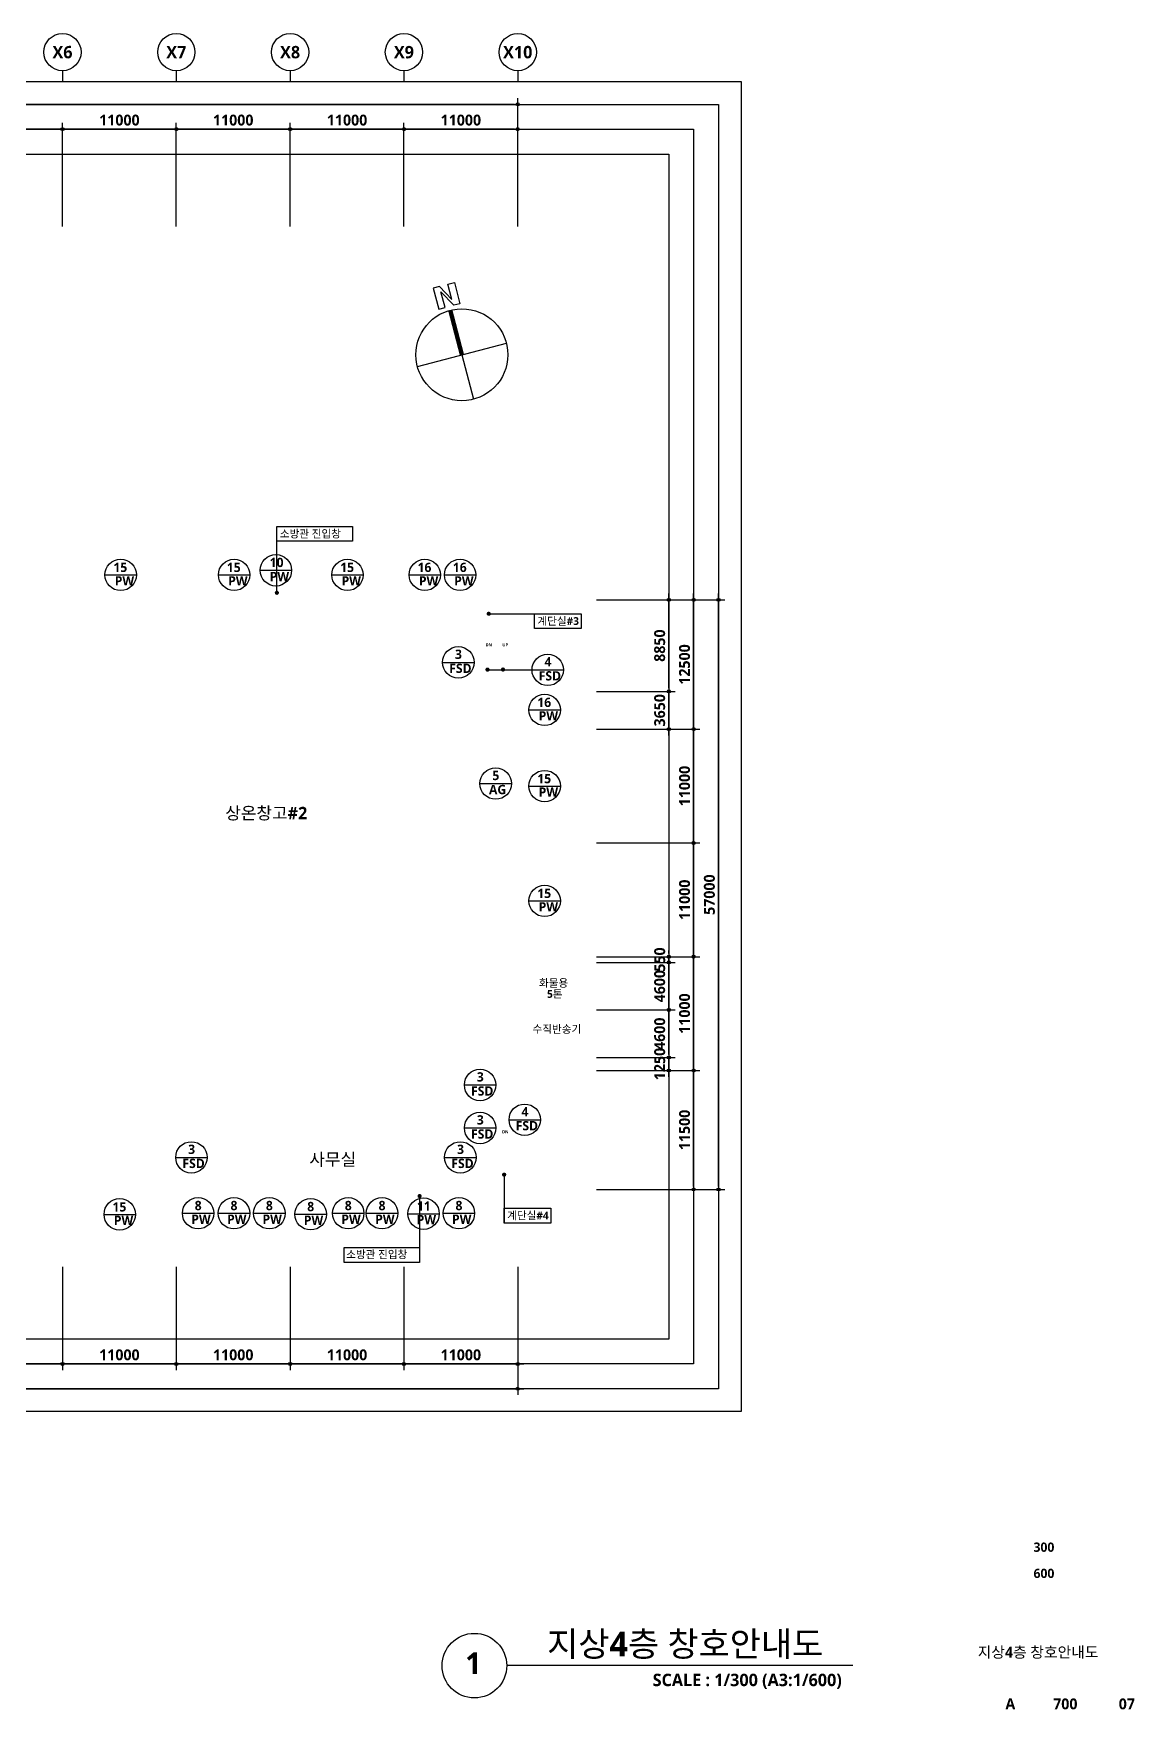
# Model space of a CAD drawing. Header units: millimetres. Extents: x 28132 to 190005487, y 7641 to 455456909.
# Drawn here: x 1395583 to 1501984, y 7641 to 169666 of the extents above; entities that cross this region are included whole.
import ezdxf
from ezdxf.enums import TextEntityAlignment as Align

# ---------------------------------------------------------------- set-up
doc = ezdxf.new("R2010")
doc.units = ezdxf.units.MM
doc.header["$LTSCALE"] = 400
doc.header["$MEASUREMENT"] = 0
doc.header["$PDSIZE"] = -10
doc.layers.get('0').update_dxf_attribs({"linetype": 'CONTINUOUS'})
doc.layers.get('Defpoints').update_dxf_attribs({"color": 153, "linetype": 'CONTINUOUS'})
for name, color, linetype in [('0_AW', 3, 'CONTINUOUS'), ('0_FSD', 1, 'CONTINUOUS'), ('0_SD', 4, 'CONTINUOUS'), ('0_SSD', 4, 'CONTINUOUS'), ('A-ANNO-TEXT2', 7, 'CONTINUOUS'), ('COL', 2, 'CONTINUOUS'), ('SYM', 8, 'CONTINUOUS'), ('X-SEC-종$0$A-ST-AXIS-BUB', 7, 'CONTINUOUS')]:
    doc.layers.add(name, color=color, linetype=linetype)
doc.layers.add('Defpoint', color=161, linetype='CONTINUOUS', plot=False)
doc.styles.add('송현플러스-돋움체', font='NanumGothicBold.ttf')
doc.dimstyles.new('SHP 600', dxfattribs={"dimscale": 300, "dimtxt": 3.5, "dimasz": 1, "dimexe": 2, "dimexo": 2, "dimgap": 1, "dimtad": 1, "dimdec": 0, "dimzin": 0, "dimdsep": 46, "dimtxsty": '송현플러스-돋움체', "dimblk": 'DIMDOT', "dimcen": 0.09, "dimclrt": 3, "dimadec": 0, "dimazin": 1, "dimtfac": 1, "dimtdec": 0, "dimtix": 1, "dimtmove": 2, "dimatfit": 0, "dimldrblk": 'DIMDOT', "dimfxl": 1, "dimtfillclr": 3, "dimtolj": 1, "dimtzin": 0, "dimarcsym": 0})

# ---------------------------------------------------------------- blocks, each defined once
blk = doc.blocks.new('DIMDOT')
at = {"color": 0}
blk.add_line((-2, 0), (2, 0), dxfattribs=at)
for radius in [0.5, 0.25]:
    blk.add_circle((0, 0), radius, dxfattribs=at)
blk = doc.blocks.new('*D61')
at = {"color": 0, "lineweight": -2}
for p, q in [((1343382, 151016), (1343382, 163416)), ((1442082, 162816), (1343682, 162816)), ((1442382, 151016), (1442382, 163416))]:
    blk.add_line(p, q, dxfattribs=at)
at = {"layer": 'Defpoints', "color": 0}
for p in [(1343382, 162816), (1343382, 150416), (1442382, 150416)]:
    blk.add_point(p, dxfattribs=at)
at = {"color": 0, "linetype": 'ByBlock', "lineweight": -2, "xscale": 300, "yscale": 300, "zscale": 300, "rotation": 180}
blk.add_blockref('DIMDOT', (1343382, 162816), dxfattribs=at)
at = {"color": 0, "linetype": 'ByBlock', "lineweight": -2, "xscale": 300, "yscale": 300, "zscale": 300}
blk.add_blockref('DIMDOT', (1442382, 162816), dxfattribs=at)
at = {"color": 3, "insert": (1392882, 163696), "char_height": 1050, "attachment_point": 5, "style": '송현플러스-돋움체'}
blk.add_mtext('\\A1;99000', dxfattribs=at)
blk = doc.blocks.new('*D66')
at = {"color": 0, "lineweight": -2}
for p, q in [((1387382, 151016), (1387382, 161016)), ((1398082, 160416), (1387682, 160416)), ((1398382, 151016), (1398382, 161016))]:
    blk.add_line(p, q, dxfattribs=at)
at = {"layer": 'Defpoints', "color": 0}
for p in [(1387382, 160416), (1387382, 150416), (1398382, 150416)]:
    blk.add_point(p, dxfattribs=at)
at = {"color": 0, "linetype": 'ByBlock', "lineweight": -2, "xscale": 300, "yscale": 300, "zscale": 300, "rotation": 180}
blk.add_blockref('DIMDOT', (1387382, 160416), dxfattribs=at)
at = {"color": 0, "linetype": 'ByBlock', "lineweight": -2, "xscale": 300, "yscale": 300, "zscale": 300}
blk.add_blockref('DIMDOT', (1398382, 160416), dxfattribs=at)
at = {"color": 3, "insert": (1392882, 161292), "char_height": 1050, "attachment_point": 5, "style": '송현플러스-돋움체'}
blk.add_mtext('\\A1;11000', dxfattribs=at)
blk = doc.blocks.new('*D67')
at = {"color": 0, "lineweight": -2}
for p, q in [((1398382, 151016), (1398382, 161016)), ((1409082, 160416), (1398682, 160416)), ((1409382, 151016), (1409382, 161016))]:
    blk.add_line(p, q, dxfattribs=at)
at = {"layer": 'Defpoints', "color": 0}
for p in [(1398382, 160416), (1398382, 150416), (1409382, 150416)]:
    blk.add_point(p, dxfattribs=at)
at = {"color": 0, "linetype": 'ByBlock', "lineweight": -2, "xscale": 300, "yscale": 300, "zscale": 300, "rotation": 180}
blk.add_blockref('DIMDOT', (1398382, 160416), dxfattribs=at)
at = {"color": 0, "linetype": 'ByBlock', "lineweight": -2, "xscale": 300, "yscale": 300, "zscale": 300}
blk.add_blockref('DIMDOT', (1409382, 160416), dxfattribs=at)
at = {"color": 3, "insert": (1403882, 161292), "char_height": 1050, "attachment_point": 5, "style": '송현플러스-돋움체'}
blk.add_mtext('\\A1;11000', dxfattribs=at)
blk = doc.blocks.new('*D68')
at = {"color": 0, "lineweight": -2}
for p, q in [((1409382, 151016), (1409382, 161016)), ((1420082, 160416), (1409682, 160416)), ((1420382, 151016), (1420382, 161016))]:
    blk.add_line(p, q, dxfattribs=at)
at = {"layer": 'Defpoints', "color": 0}
for p in [(1409382, 160416), (1409382, 150416), (1420382, 150416)]:
    blk.add_point(p, dxfattribs=at)
at = {"color": 0, "linetype": 'ByBlock', "lineweight": -2, "xscale": 300, "yscale": 300, "zscale": 300, "rotation": 180}
blk.add_blockref('DIMDOT', (1409382, 160416), dxfattribs=at)
at = {"color": 0, "linetype": 'ByBlock', "lineweight": -2, "xscale": 300, "yscale": 300, "zscale": 300}
blk.add_blockref('DIMDOT', (1420382, 160416), dxfattribs=at)
at = {"color": 3, "insert": (1414882, 161292), "char_height": 1050, "attachment_point": 5, "style": '송현플러스-돋움체'}
blk.add_mtext('\\A1;11000', dxfattribs=at)
blk = doc.blocks.new('*D69')
at = {"color": 0, "lineweight": -2}
for p, q in [((1420382, 151016), (1420382, 161016)), ((1431082, 160416), (1420682, 160416)), ((1431382, 151016), (1431382, 161016))]:
    blk.add_line(p, q, dxfattribs=at)
at = {"layer": 'Defpoints', "color": 0}
for p in [(1420382, 160416), (1420382, 150416), (1431382, 150416)]:
    blk.add_point(p, dxfattribs=at)
at = {"color": 0, "linetype": 'ByBlock', "lineweight": -2, "xscale": 300, "yscale": 300, "zscale": 300, "rotation": 180}
blk.add_blockref('DIMDOT', (1420382, 160416), dxfattribs=at)
at = {"color": 0, "linetype": 'ByBlock', "lineweight": -2, "xscale": 300, "yscale": 300, "zscale": 300}
blk.add_blockref('DIMDOT', (1431382, 160416), dxfattribs=at)
at = {"color": 3, "insert": (1425882, 161292), "char_height": 1050, "attachment_point": 5, "style": '송현플러스-돋움체'}
blk.add_mtext('\\A1;11000', dxfattribs=at)
blk = doc.blocks.new('*D70')
at = {"color": 0, "lineweight": -2}
for p, q in [((1431382, 151016), (1431382, 161016)), ((1442082, 160416), (1431682, 160416)), ((1442382, 151016), (1442382, 161016))]:
    blk.add_line(p, q, dxfattribs=at)
at = {"layer": 'Defpoints', "color": 0}
for p in [(1431382, 160416), (1431382, 150416), (1442382, 150416)]:
    blk.add_point(p, dxfattribs=at)
at = {"color": 0, "linetype": 'ByBlock', "lineweight": -2, "xscale": 300, "yscale": 300, "zscale": 300, "rotation": 180}
blk.add_blockref('DIMDOT', (1431382, 160416), dxfattribs=at)
at = {"color": 0, "linetype": 'ByBlock', "lineweight": -2, "xscale": 300, "yscale": 300, "zscale": 300}
blk.add_blockref('DIMDOT', (1442382, 160416), dxfattribs=at)
at = {"color": 3, "insert": (1436882, 161292), "char_height": 1050, "attachment_point": 5, "style": '송현플러스-돋움체'}
blk.add_mtext('\\A1;11000', dxfattribs=at)
blk = doc.blocks.new('X-SEC-종$0$A-ST-AXIS-BUB-1')
at = {"layer": 'X-SEC-종$0$A-ST-AXIS-BUB'}
blk.add_line((0, 350), (0, 0), dxfattribs=at)
blk.add_circle((0, 950), 600, dxfattribs=at)
blk = doc.blocks.new('dr-sy-018-D-M')
for p, q in [((-1, 16.4), (-2.5, 16.4)), ((-2.5, 16.4), (-2.5, 11.4)), ((-1, 16.4), (1, 12.8)), ((1, 12.8), (1, 16.4)), ((1, 16.4), (2.5, 16.4)), ((2.5, 16.4), (2.5, 11.4)), ((-1, 15.09), (1.05, 11.4)), ((-1, 11.4), (-1, 15.09)), ((-2.5, 11.4), (-1, 11.4)), ((2.5, 11.4), (1.05, 11.4)), ((-10.5, 0), (10.5, 0)), ((0, 0), (0, -10.5))]:
    blk.add_line(p, q)
at = {"const_width": 1}
blk.add_lwpolyline([(0, 10.5), (0, 0)], dxfattribs=at)
blk.add_circle((0, 0), 10.5)
blk = doc.blocks.new('*D336')
at = {"color": 0, "lineweight": -2}
for p, q in [((1449982, 114916), (1459982, 114916)), ((1459382, 102716), (1459382, 114616)), ((1449982, 102416), (1459982, 102416))]:
    blk.add_line(p, q, dxfattribs=at)
at = {"layer": 'Defpoints', "color": 0}
for p in [(1449382, 114916), (1459382, 114916), (1449382, 102416)]:
    blk.add_point(p, dxfattribs=at)
at = {"color": 0, "linetype": 'ByBlock', "lineweight": -2, "xscale": 300, "yscale": 300, "zscale": 300}
for p, rotation in [((1459382, 114916), 90), ((1459382, 102416), 270)]:
    blk.add_blockref('DIMDOT', p, dxfattribs=dict(at, rotation=rotation))
at = {"color": 3, "insert": (1458503, 108666), "char_height": 1050, "attachment_point": 5, "rotation": 90, "style": '송현플러스-돋움체'}
blk.add_mtext('\\A1;12500', dxfattribs=at)
blk = doc.blocks.new('*D337')
at = {"color": 0, "lineweight": -2}
for p, q in [((1449982, 114916), (1457582, 114916)), ((1456982, 106366), (1456982, 114616)), ((1449982, 106066), (1457582, 106066))]:
    blk.add_line(p, q, dxfattribs=at)
at = {"layer": 'Defpoints', "color": 0}
for p in [(1449382, 114916), (1456982, 114916), (1449382, 106066)]:
    blk.add_point(p, dxfattribs=at)
at = {"color": 0, "linetype": 'ByBlock', "lineweight": -2, "xscale": 300, "yscale": 300, "zscale": 300}
for p, rotation in [((1456982, 114916), 90), ((1456982, 106066), 270)]:
    blk.add_blockref('DIMDOT', p, dxfattribs=dict(at, rotation=rotation))
at = {"color": 3, "insert": (1456102, 110491), "char_height": 1050, "attachment_point": 5, "rotation": 90, "style": '송현플러스-돋움체'}
blk.add_mtext('\\A1;8850', dxfattribs=at)
blk = doc.blocks.new('*D338')
at = {"color": 0, "lineweight": -2}
for p, q in [((1449982, 106066), (1457582, 106066)), ((1456982, 106366), (1456982, 106666)), ((1456982, 102416), (1456982, 106066)), ((1449982, 102416), (1457582, 102416)), ((1456982, 102116), (1456982, 101816))]:
    blk.add_line(p, q, dxfattribs=at)
at = {"layer": 'Defpoints', "color": 0}
for p in [(1449382, 106066), (1456982, 106066), (1449382, 102416)]:
    blk.add_point(p, dxfattribs=at)
at = {"color": 0, "linetype": 'ByBlock', "lineweight": -2, "xscale": 300, "yscale": 300, "zscale": 300}
for p, rotation in [((1456982, 106066), 270), ((1456982, 102416), 90)]:
    blk.add_blockref('DIMDOT', p, dxfattribs=dict(at, rotation=rotation))
at = {"color": 3, "insert": (1456102, 104241), "char_height": 1050, "attachment_point": 5, "rotation": 90, "style": '송현플러스-돋움체'}
blk.add_mtext('\\A1;3650', dxfattribs=at)
blk = doc.blocks.new('*D339')
at = {"color": 0, "lineweight": -2}
for p, q in [((1449982, 102416), (1459982, 102416)), ((1459382, 91716), (1459382, 102116)), ((1449982, 91416), (1459982, 91416))]:
    blk.add_line(p, q, dxfattribs=at)
at = {"layer": 'Defpoints', "color": 0}
for p in [(1449382, 102416), (1459382, 102416), (1449382, 91416)]:
    blk.add_point(p, dxfattribs=at)
at = {"color": 0, "linetype": 'ByBlock', "lineweight": -2, "xscale": 300, "yscale": 300, "zscale": 300}
for p, rotation in [((1459382, 102416), 90), ((1459382, 91416), 270)]:
    blk.add_blockref('DIMDOT', p, dxfattribs=dict(at, rotation=rotation))
at = {"color": 3, "insert": (1458506, 96916), "char_height": 1050, "attachment_point": 5, "rotation": 90, "style": '송현플러스-돋움체'}
blk.add_mtext('\\A1;11000', dxfattribs=at)
blk = doc.blocks.new('*D340')
at = {"color": 0, "lineweight": -2}
for p, q in [((1449982, 91416), (1459982, 91416)), ((1459382, 80716), (1459382, 91116)), ((1449982, 80416), (1459982, 80416))]:
    blk.add_line(p, q, dxfattribs=at)
at = {"layer": 'Defpoints', "color": 0}
for p in [(1449382, 91416), (1459382, 91416), (1449382, 80416)]:
    blk.add_point(p, dxfattribs=at)
at = {"color": 0, "linetype": 'ByBlock', "lineweight": -2, "xscale": 300, "yscale": 300, "zscale": 300}
for p, rotation in [((1459382, 91416), 90), ((1459382, 80416), 270)]:
    blk.add_blockref('DIMDOT', p, dxfattribs=dict(at, rotation=rotation))
at = {"color": 3, "insert": (1458506, 85916), "char_height": 1050, "attachment_point": 5, "rotation": 90, "style": '송현플러스-돋움체'}
blk.add_mtext('\\A1;11000', dxfattribs=at)
blk = doc.blocks.new('*D341')
at = {"color": 0, "lineweight": -2}
for p, q in [((1449982, 80416), (1459982, 80416)), ((1459382, 69716), (1459382, 80116)), ((1449982, 69416), (1459982, 69416))]:
    blk.add_line(p, q, dxfattribs=at)
at = {"layer": 'Defpoints', "color": 0}
for p in [(1449382, 80416), (1459382, 80416), (1449382, 69416)]:
    blk.add_point(p, dxfattribs=at)
at = {"color": 0, "linetype": 'ByBlock', "lineweight": -2, "xscale": 300, "yscale": 300, "zscale": 300}
for p, rotation in [((1459382, 80416), 90), ((1459382, 69416), 270)]:
    blk.add_blockref('DIMDOT', p, dxfattribs=dict(at, rotation=rotation))
at = {"color": 3, "insert": (1458506, 74916), "char_height": 1050, "attachment_point": 5, "rotation": 90, "style": '송현플러스-돋움체'}
blk.add_mtext('\\A1;11000', dxfattribs=at)
blk = doc.blocks.new('*D342')
at = {"color": 0, "lineweight": -2}
for p, q in [((1449982, 69416), (1459982, 69416)), ((1459382, 58216), (1459382, 69116)), ((1449982, 57916), (1459982, 57916))]:
    blk.add_line(p, q, dxfattribs=at)
at = {"layer": 'Defpoints', "color": 0}
for p in [(1449382, 69416), (1459382, 69416), (1449382, 57916)]:
    blk.add_point(p, dxfattribs=at)
at = {"color": 0, "linetype": 'ByBlock', "lineweight": -2, "xscale": 300, "yscale": 300, "zscale": 300}
for p, rotation in [((1459382, 69416), 90), ((1459382, 57916), 270)]:
    blk.add_blockref('DIMDOT', p, dxfattribs=dict(at, rotation=rotation))
at = {"color": 3, "insert": (1458505, 63666), "char_height": 1050, "attachment_point": 5, "rotation": 90, "style": '송현플러스-돋움체'}
blk.add_mtext('\\A1;11500', dxfattribs=at)
blk = doc.blocks.new('*D343')
at = {"color": 0, "lineweight": -2}
for p, q in [((1456982, 80716), (1456982, 81016)), ((1449982, 80416), (1457582, 80416)), ((1449982, 79866), (1457582, 79866)), ((1456982, 79866), (1456982, 80416)), ((1456982, 79566), (1456982, 79266))]:
    blk.add_line(p, q, dxfattribs=at)
at = {"layer": 'Defpoints', "color": 0}
for p in [(1449382, 80416), (1449382, 79866), (1456982, 80416)]:
    blk.add_point(p, dxfattribs=at)
at = {"color": 0, "linetype": 'ByBlock', "lineweight": -2, "xscale": 300, "yscale": 300, "zscale": 300}
for p, rotation in [((1456982, 80416), 270), ((1456982, 79866), 90)]:
    blk.add_blockref('DIMDOT', p, dxfattribs=dict(at, rotation=rotation))
at = {"color": 3, "insert": (1456105, 80141), "char_height": 1050, "attachment_point": 5, "rotation": 90, "style": '송현플러스-돋움체'}
blk.add_mtext('\\A1;550', dxfattribs=at)
blk = doc.blocks.new('*D344')
at = {"color": 0, "lineweight": -2}
for p, q in [((1449982, 79866), (1457582, 79866)), ((1456982, 75566), (1456982, 79566)), ((1449982, 75266), (1457582, 75266))]:
    blk.add_line(p, q, dxfattribs=at)
at = {"layer": 'Defpoints', "color": 0}
for p in [(1449382, 79866), (1456982, 79866), (1449382, 75266)]:
    blk.add_point(p, dxfattribs=at)
at = {"color": 0, "linetype": 'ByBlock', "lineweight": -2, "xscale": 300, "yscale": 300, "zscale": 300}
for p, rotation in [((1456982, 79866), 90), ((1456982, 75266), 270)]:
    blk.add_blockref('DIMDOT', p, dxfattribs=dict(at, rotation=rotation))
at = {"color": 3, "insert": (1456102, 77566), "char_height": 1050, "attachment_point": 5, "rotation": 90, "style": '송현플러스-돋움체'}
blk.add_mtext('\\A1;4600', dxfattribs=at)
blk = doc.blocks.new('*D345')
at = {"color": 0, "lineweight": -2}
for p, q in [((1449982, 75266), (1457582, 75266)), ((1456982, 70966), (1456982, 74966)), ((1449982, 70666), (1457582, 70666))]:
    blk.add_line(p, q, dxfattribs=at)
at = {"layer": 'Defpoints', "color": 0}
for p in [(1449382, 75266), (1456982, 75266), (1449382, 70666)]:
    blk.add_point(p, dxfattribs=at)
at = {"color": 0, "linetype": 'ByBlock', "lineweight": -2, "xscale": 300, "yscale": 300, "zscale": 300}
for p, rotation in [((1456982, 75266), 90), ((1456982, 70666), 270)]:
    blk.add_blockref('DIMDOT', p, dxfattribs=dict(at, rotation=rotation))
at = {"color": 3, "insert": (1456102, 72966), "char_height": 1050, "attachment_point": 5, "rotation": 90, "style": '송현플러스-돋움체'}
blk.add_mtext('\\A1;4600', dxfattribs=at)
blk = doc.blocks.new('*D346')
at = {"color": 0, "lineweight": -2}
for p, q in [((1449982, 70666), (1457582, 70666)), ((1456982, 70966), (1456982, 71266)), ((1456982, 69416), (1456982, 70666)), ((1449982, 69416), (1457582, 69416)), ((1456982, 69116), (1456982, 68816))]:
    blk.add_line(p, q, dxfattribs=at)
at = {"layer": 'Defpoints', "color": 0}
for p in [(1449382, 70666), (1456982, 70666), (1449382, 69416)]:
    blk.add_point(p, dxfattribs=at)
at = {"color": 0, "linetype": 'ByBlock', "lineweight": -2, "xscale": 300, "yscale": 300, "zscale": 300}
for p, rotation in [((1456982, 70666), 270), ((1456982, 69416), 90)]:
    blk.add_blockref('DIMDOT', p, dxfattribs=dict(at, rotation=rotation))
at = {"color": 3, "insert": (1456103, 70041), "char_height": 1050, "attachment_point": 5, "rotation": 90, "style": '송현플러스-돋움체'}
blk.add_mtext('\\A1;1250', dxfattribs=at)
blk = doc.blocks.new('*D347')
at = {"color": 0, "lineweight": -2}
for p, q in [((1449982, 114916), (1462382, 114916)), ((1461782, 58216), (1461782, 114616)), ((1449982, 57916), (1462382, 57916))]:
    blk.add_line(p, q, dxfattribs=at)
at = {"layer": 'Defpoints', "color": 0}
for p in [(1449382, 114916), (1461782, 114916), (1449382, 57916)]:
    blk.add_point(p, dxfattribs=at)
at = {"color": 0, "linetype": 'ByBlock', "lineweight": -2, "xscale": 300, "yscale": 300, "zscale": 300}
for p, rotation in [((1461782, 114916), 90), ((1461782, 57916), 270)]:
    blk.add_blockref('DIMDOT', p, dxfattribs=dict(at, rotation=rotation))
at = {"color": 3, "insert": (1460905, 86416), "char_height": 1050, "attachment_point": 5, "rotation": 90, "style": '송현플러스-돋움체'}
blk.add_mtext('\\A1;57000', dxfattribs=at)
blk = doc.blocks.new('*D355')
at = {"color": 0, "lineweight": -2}
for p, q in [((1387382, 50445), (1387382, 40445)), ((1398382, 50445), (1398382, 40445)), ((1387682, 41045), (1398082, 41045))]:
    blk.add_line(p, q, dxfattribs=at)
at = {"layer": 'Defpoints', "color": 0}
for p in [(1387382, 51045), (1398382, 51045), (1398382, 41045)]:
    blk.add_point(p, dxfattribs=at)
at = {"color": 0, "linetype": 'ByBlock', "lineweight": -2, "xscale": 300, "yscale": 300, "zscale": 300, "rotation": 180}
blk.add_blockref('DIMDOT', (1387382, 41045), dxfattribs=at)
at = {"color": 0, "linetype": 'ByBlock', "lineweight": -2, "xscale": 300, "yscale": 300, "zscale": 300}
blk.add_blockref('DIMDOT', (1398382, 41045), dxfattribs=at)
at = {"color": 3, "insert": (1392882, 41921), "char_height": 1050, "attachment_point": 5, "style": '송현플러스-돋움체'}
blk.add_mtext('\\A1;11000', dxfattribs=at)
blk = doc.blocks.new('*D356')
at = {"color": 0, "lineweight": -2}
for p, q in [((1398382, 50445), (1398382, 40445)), ((1409382, 50445), (1409382, 40445)), ((1398682, 41045), (1409082, 41045))]:
    blk.add_line(p, q, dxfattribs=at)
at = {"layer": 'Defpoints', "color": 0}
for p in [(1398382, 51045), (1409382, 51045), (1409382, 41045)]:
    blk.add_point(p, dxfattribs=at)
at = {"color": 0, "linetype": 'ByBlock', "lineweight": -2, "xscale": 300, "yscale": 300, "zscale": 300, "rotation": 180}
blk.add_blockref('DIMDOT', (1398382, 41045), dxfattribs=at)
at = {"color": 0, "linetype": 'ByBlock', "lineweight": -2, "xscale": 300, "yscale": 300, "zscale": 300}
blk.add_blockref('DIMDOT', (1409382, 41045), dxfattribs=at)
at = {"color": 3, "insert": (1403882, 41921), "char_height": 1050, "attachment_point": 5, "style": '송현플러스-돋움체'}
blk.add_mtext('\\A1;11000', dxfattribs=at)
blk = doc.blocks.new('*D357')
at = {"color": 0, "lineweight": -2}
for p, q in [((1409382, 50445), (1409382, 40445)), ((1420382, 50445), (1420382, 40445)), ((1409682, 41045), (1420082, 41045))]:
    blk.add_line(p, q, dxfattribs=at)
at = {"layer": 'Defpoints', "color": 0}
for p in [(1409382, 51045), (1420382, 51045), (1420382, 41045)]:
    blk.add_point(p, dxfattribs=at)
at = {"color": 0, "linetype": 'ByBlock', "lineweight": -2, "xscale": 300, "yscale": 300, "zscale": 300, "rotation": 180}
blk.add_blockref('DIMDOT', (1409382, 41045), dxfattribs=at)
at = {"color": 0, "linetype": 'ByBlock', "lineweight": -2, "xscale": 300, "yscale": 300, "zscale": 300}
blk.add_blockref('DIMDOT', (1420382, 41045), dxfattribs=at)
at = {"color": 3, "insert": (1414882, 41921), "char_height": 1050, "attachment_point": 5, "style": '송현플러스-돋움체'}
blk.add_mtext('\\A1;11000', dxfattribs=at)
blk = doc.blocks.new('*D358')
at = {"color": 0, "lineweight": -2}
for p, q in [((1420382, 50445), (1420382, 40445)), ((1431382, 50445), (1431382, 40445)), ((1420682, 41045), (1431082, 41045))]:
    blk.add_line(p, q, dxfattribs=at)
at = {"layer": 'Defpoints', "color": 0}
for p in [(1420382, 51045), (1431382, 51045), (1431382, 41045)]:
    blk.add_point(p, dxfattribs=at)
at = {"color": 0, "linetype": 'ByBlock', "lineweight": -2, "xscale": 300, "yscale": 300, "zscale": 300, "rotation": 180}
blk.add_blockref('DIMDOT', (1420382, 41045), dxfattribs=at)
at = {"color": 0, "linetype": 'ByBlock', "lineweight": -2, "xscale": 300, "yscale": 300, "zscale": 300}
blk.add_blockref('DIMDOT', (1431382, 41045), dxfattribs=at)
at = {"color": 3, "insert": (1425882, 41921), "char_height": 1050, "attachment_point": 5, "style": '송현플러스-돋움체'}
blk.add_mtext('\\A1;11000', dxfattribs=at)
blk = doc.blocks.new('*D359')
at = {"color": 0, "lineweight": -2}
for p, q in [((1431382, 50445), (1431382, 40445)), ((1442382, 50445), (1442382, 40445)), ((1431682, 41045), (1442082, 41045))]:
    blk.add_line(p, q, dxfattribs=at)
at = {"layer": 'Defpoints', "color": 0}
for p in [(1431382, 51045), (1442382, 51045), (1442382, 41045)]:
    blk.add_point(p, dxfattribs=at)
at = {"color": 0, "linetype": 'ByBlock', "lineweight": -2, "xscale": 300, "yscale": 300, "zscale": 300, "rotation": 180}
blk.add_blockref('DIMDOT', (1431382, 41045), dxfattribs=at)
at = {"color": 0, "linetype": 'ByBlock', "lineweight": -2, "xscale": 300, "yscale": 300, "zscale": 300}
blk.add_blockref('DIMDOT', (1442382, 41045), dxfattribs=at)
at = {"color": 3, "insert": (1436882, 41921), "char_height": 1050, "attachment_point": 5, "style": '송현플러스-돋움체'}
blk.add_mtext('\\A1;11000', dxfattribs=at)
blk = doc.blocks.new('*D360')
at = {"color": 0, "lineweight": -2}
for p, q in [((1343382, 50445), (1343382, 38045)), ((1442382, 50445), (1442382, 38045)), ((1343682, 38645), (1442082, 38645))]:
    blk.add_line(p, q, dxfattribs=at)
at = {"layer": 'Defpoints', "color": 0}
for p in [(1343382, 51045), (1442382, 51045), (1442382, 38645)]:
    blk.add_point(p, dxfattribs=at)
at = {"color": 0, "linetype": 'ByBlock', "lineweight": -2, "xscale": 300, "yscale": 300, "zscale": 300, "rotation": 180}
blk.add_blockref('DIMDOT', (1343382, 38645), dxfattribs=at)
at = {"color": 0, "linetype": 'ByBlock', "lineweight": -2, "xscale": 300, "yscale": 300, "zscale": 300}
blk.add_blockref('DIMDOT', (1442382, 38645), dxfattribs=at)
at = {"color": 3, "insert": (1392882, 39524), "char_height": 1050, "attachment_point": 5, "style": '송현플러스-돋움체'}
blk.add_mtext('\\A1;99000', dxfattribs=at)

msp = doc.modelspace()

# ---------------------------------------------------------------- linework, layer by layer
at = {"const_width": 200}
for points in [[(1439357.4, 108170.6, 1), (1439557.4, 108170.6, 1)], [(1440853, 108181, 1), (1441053, 108181, 1)]]:
    msp.add_lwpolyline(points, format="xyb", close=True, dxfattribs=at)
msp.add_lwpolyline([(1439448.7, 108146.3), (1443759.8, 108146.3)])
at = {"layer": '0_AW'}
msp.add_line((1438725.6, 97153.8), (1441766.9, 97153.8), dxfattribs=at)
msp.add_circle((1440246.2, 97153.8), 1520.7, dxfattribs=at)
at = {"layer": '0_FSD'}
for p, q in [((1435114.4, 108870.7), (1438155.7, 108870.7)), ((1443759.8, 108146.3), (1446801.1, 108146.3)), ((1437221.2, 68013.7), (1440262.5, 68013.7)), ((1437221.2, 63856.3), (1440262.5, 63856.3)), ((1441537.7, 64654), (1444579, 64654)), ((1409324.5, 61010.3), (1412365.8, 61010.3)), ((1435314.6, 61010.3), (1438355.9, 61010.3))]:
    msp.add_line(p, q, dxfattribs=at)
for centre in [(1436635, 108870.7), (1445280.4, 108146.3), (1438741.8, 68013.7), (1438741.8, 63856.3), (1443058.4, 64654), (1410845.2, 61010.3), (1436835.3, 61010.3)]:
    msp.add_circle(centre, 1520.7, dxfattribs=at)
at = {"layer": '0_SD'}
for p, q in [((1402485.9, 117330.9), (1405527.2, 117330.9)), ((1413450.1, 117330.9), (1416491.4, 117330.9)), ((1424405.9, 117330.9), (1427447.2, 117330.9)), ((1431879.4, 117330.9), (1434920.7, 117330.9)), ((1435291.9, 117330.9), (1438333.2, 117330.9)), ((1443456, 104278.6), (1446497.3, 104278.6)), ((1443456, 96909.7), (1446497.3, 96909.7)), ((1443456, 85814.6), (1446497.3, 85814.6)), ((1402398.7, 55505.8), (1405440, 55505.8))]:
    msp.add_line(p, q, dxfattribs=at)
for centre in [(1404006.6, 117330.9), (1414970.7, 117330.9), (1425926.6, 117330.9), (1433400.1, 117330.9), (1436812.5, 117330.9), (1444976.6, 104278.6), (1444976.6, 96909.7), (1444976.6, 85814.6), (1403919.3, 55505.8)]:
    msp.add_circle(centre, 1520.7, dxfattribs=at)
at = {"layer": '0_SSD'}
for p, q in [((1417483.4, 117775), (1420524.7, 117775)), ((1409973.4, 55617.1), (1413014.7, 55617.1)), ((1413431.4, 55617.1), (1416472.7, 55617.1)), ((1416852.5, 55617.1), (1419893.9, 55617.1)), ((1420849.1, 55520.4), (1423890.4, 55520.4)), ((1424474.3, 55617.1), (1427515.6, 55617.1)), ((1427745.9, 55617.1), (1430787.2, 55617.1)), ((1431755, 55573.6), (1434796.3, 55573.6)), ((1435173.2, 55617.1), (1438214.5, 55617.1))]:
    msp.add_line(p, q, dxfattribs=at)
for centre in [(1419004.1, 117775), (1411494, 55617.1), (1414952.1, 55617.1), (1418373.2, 55617.1), (1422369.7, 55520.4), (1425995, 55617.1), (1429266.5, 55617.1), (1433275.7, 55573.6), (1436693.9, 55617.1)]:
    msp.add_circle(centre, 1520.7, dxfattribs=at)
at = {"layer": 'COL'}
msp.add_line((1474757.1, 11877.9), (1441318.4, 11877.9), dxfattribs=at)
msp.add_circle((1438194.7, 11877.9), 3123.7, dxfattribs=at)
at = {"layer": 'Defpoint'}
for points in [[(1463981.8, 36444.9), (1292781.8, 36444.9), (1292781.8, 165016.3), (1463981.8, 165016.3)], [(1461781.8, 38644.9), (1294981.8, 38644.9), (1294981.8, 162816.3), (1461781.8, 162816.3)], [(1459381.8, 41044.9), (1297381.8, 41044.9), (1297381.8, 160416.3), (1459381.8, 160416.3)], [(1456981.8, 43444.9), (1299781.8, 43444.9), (1299781.8, 158016.3), (1456981.8, 158016.3)]]:
    msp.add_lwpolyline(points, close=True, dxfattribs=at)
at = {"layer": 'SYM'}
for points in [[(1419101, 122009.3), (1426400.7, 122009.3), (1426400.7, 120579.3), (1419101, 120579.3)], [(1443992.8, 113570.3), (1448502.8, 113570.3), (1448502.8, 112140.3), (1443992.8, 112140.3)], [(1441067.8, 56100.3), (1445577.8, 56100.3), (1445577.8, 54670.3), (1441067.8, 54670.3)], [(1432893.2, 50864.8), (1425593.5, 50864.8), (1425593.5, 52294.8), (1432893.2, 52294.8)]]:
    msp.add_lwpolyline(points, close=True, dxfattribs=at)
for points in [[(1419101, 115598.3), (1419101, 120579.3)], [(1439576.8, 113570.3), (1443992.8, 113570.3)], [(1441067.8, 59345.3), (1441067.8, 54670.3)], [(1432893.2, 57275.8), (1432893.2, 52294.8)]]:
    msp.add_lwpolyline(points, dxfattribs=at)
at = {"layer": 'SYM', "const_width": 200}
for points in [[(1419001, 115598.3, 1), (1419201, 115598.3, 1)], [(1439476.8, 113570.3, 1), (1439676.8, 113570.3, 1)], [(1440967.8, 59345.3, 1), (1441167.8, 59345.3, 1)], [(1432993.2, 57275.8, 1), (1432793.2, 57275.8, 1)]]:
    msp.add_lwpolyline(points, format="xyb", close=True, dxfattribs=at)

# ---------------------------------------------------------------- block references
at = {"xscale": 423.3600000000444, "yscale": 423.3600000000444, "zscale": 423.3600000000444, "rotation": 14.62512501076412}
msp.add_blockref('dr-sy-018-D-M', (1436982.9, 138611.2), dxfattribs=at)
at = {"layer": 'X-SEC-종$0$A-ST-AXIS-BUB', "xscale": 3, "yscale": 3, "zscale": 3}
for p in [(1398381.8, 165016.3), (1409381.8, 165016.3), (1420381.8, 165016.3), (1431381.8, 165016.3), (1442381.8, 165016.3)]:
    msp.add_blockref('X-SEC-종$0$A-ST-AXIS-BUB-1', p, dxfattribs=at)

# ---------------------------------------------------------------- texts
at = {"layer": '0_AW', "style": '송현플러스-돋움체'}
for s, p in [('5', (1439929, 97487.3)), ('AG', (1439602.6, 96127.3))]:
    msp.add_text(s, height=900, dxfattribs=at).set_placement(p)
at = {"layer": '0_FSD', "style": '송현플러스-돋움체'}
for s, p in [('FSD', (1435761.3, 107844.2)), ('3', (1436317.8, 109204.1)), ('4', (1444963.2, 108479.8)), ('FSD', (1444406.7, 107119.8)), ('3', (1438424.6, 68347.2)), ('FSD', (1437868.1, 66987.2)), ('3', (1438424.6, 64189.8)), ('4', (1442741.2, 64987.5)), ('FSD', (1437868.1, 62829.8)), ('FSD', (1442184.7, 63627.5)), ('3', (1410528, 61343.8)), ('3', (1436518.1, 61343.8)), ('FSD', (1409971.5, 59983.8)), ('FSD', (1435961.6, 59983.8))]:
    msp.add_text(s, height=900, dxfattribs=at).set_placement(p)
at = {"layer": '0_SD', "style": '송현플러스-돋움체'}
for s, p in [('15', (1403298.7, 117607.6)), ('15', (1414262.8, 117607.6)), ('15', (1425218.7, 117607.6)), ('16', (1432692.2, 117607.6)), ('16', (1436104.7, 117607.6)), ('PW', (1403435.3, 116304.4)), ('PW', (1414399.5, 116304.4)), ('PW', (1425355.3, 116304.4)), ('PW', (1432828.8, 116304.4)), ('PW', (1436241.3, 116304.4)), ('16', (1444268.7, 104555.3)), ('PW', (1444405.4, 103252.1)), ('15 ', (1444268.7, 97186.3)), ('PW', (1444405.4, 95883.2)), ('15 ', (1444268.7, 86091.2)), ('PW', (1444405.4, 84788.1)), ('15 ', (1403211.4, 55782.4)), ('PW', (1403348.1, 54479.3))]:
    msp.add_text(s, height=900, dxfattribs=at).set_placement(p)
at = {"layer": '0_SSD', "style": '송현플러스-돋움체'}
for s, p in [('10', (1418403, 118081.7)), ('PW', (1418412.2, 116721.1)), ('8', (1411160.8, 55909.5)), ('8', (1414618.8, 55909.5)), ('8', (1418040, 55909.5)), ('8', (1422036.5, 55812.8)), ('8', (1425661.7, 55909.5)), ('8', (1428933.3, 55909.5)), ('11', (1432630.3, 55866.1)), ('8', (1436360.6, 55909.5)), ('PW', (1410833.6, 54590.5)), ('PW', (1414291.7, 54590.5)), ('PW', (1417712.8, 54590.5)), ('PW', (1421709.3, 54493.8)), ('PW', (1425334.6, 54590.5)), ('PW', (1428606.1, 54590.5)), ('PW', (1432615.3, 54547.1)), ('PW', (1436033.5, 54590.5))]:
    msp.add_text(s, height=900, dxfattribs=at).set_placement(p)
at = {"layer": 'A-ANNO-TEXT2', "style": '송현플러스-돋움체'}
for s, height, p in [('소방관 진입창', 750, (1419389.9, 120929.1)), ('계단실#3', 750, (1444281.6, 112490.1)), ('DN', 300, (1439265.4, 110417.5)), ('UP', 300, (1440894.1, 110413.7)), ('상온창고#2', 1200, (1414114.2, 93700.5)), ('화물용', 750, (1444434, 77498.1)), ('5톤', 750, (1445211.4, 76437.8)), ('수직반송기', 750, (1443812.3, 73043.6)), ('DN', 300, (1440865.2, 63335.6)), ('사무실', 1200, (1422241.1, 60228.4)), ('계단실#4', 750, (1441356.6, 55020.1)), ('소방관 진입창', 750, (1425807.2, 51256.3)), ('지상4층 창호안내도', 2400, (1445216.6, 12776.9)), ('1', 2100, (1437309.2, 11061)), ('SCALE : 1/300 (A3:1/600)', 1200, (1455419.1, 9896.4))]:
    msp.add_text(s, height=height, dxfattribs=at).set_placement(p)
for s, height, p in [('300', 900, (1493235.5, 23333.4)), ('600', 900, (1493235.5, 20800.2)), ('지상4층 창호안내도', 1050, (1492670.3, 13191.8)), ('A', 1050, (1489987.6, 8181.3)), ('700', 1050, (1495300.8, 8181.3)), ('07', 1050, (1501247.3, 8181.3))]:
    msp.add_text(s, height=height, dxfattribs=at).set_placement(p, align=Align.MIDDLE)
at = {"layer": 'X-SEC-종$0$A-ST-AXIS-BUB', "style": '송현플러스-돋움체'}
for s, p in [('X6', (1398381.8, 167866.3)), ('X7', (1409381.8, 167866.3)), ('X8', (1420381.8, 167866.3)), ('X9', (1431381.8, 167866.3)), ('X10', (1442381.8, 167866.3))]:
    msp.add_text(s, height=1200, dxfattribs=at).set_placement(p, align=Align.MIDDLE_CENTER)

# ---------------------------------------------------------------- dimensions: what is measured, and where the dimension line sits
for base, p1, p2, picture, middle in [((1343381.8, 162816.3), (1442381.8, 150416.3), (1343381.8, 150416.3), '*D61', (1392881.8, 163695.8)), ((1387381.8, 160416.3), (1398381.8, 150416.3), (1387381.8, 150416.3), '*D66', (1392881.8, 161292.1)), ((1398381.8, 160416.3), (1409381.8, 150416.3), (1398381.8, 150416.3), '*D67', (1403881.8, 161292.1)), ((1409381.8, 160416.3), (1420381.8, 150416.3), (1409381.8, 150416.3), '*D68', (1414881.8, 161292.1)), ((1420381.8, 160416.3), (1431381.8, 150416.3), (1420381.8, 150416.3), '*D69', (1425881.8, 161292.1)), ((1431381.8, 160416.3), (1442381.8, 150416.3), (1431381.8, 150416.3), '*D70', (1436881.8, 161292.1))]:
    dim = msp.add_linear_dim(base=base, p1=p1, p2=p2, dimstyle='SHP 600')
    dim.commit()
    dim.dimension.update_dxf_attribs({"geometry": picture, "text_midpoint": middle})
for base, p1, p2, angle, picture, middle in [((1459381.8, 114916.3), (1449381.8, 102416.3), (1449381.8, 114916.3), 270, '*D336', (1458503.1, 108666.3)), ((1456981.8, 114916.3), (1449381.8, 106066.3), (1449381.8, 114916.3), 270, '*D337', (1456102.4, 110491.3)), ((1461781.8, 114916.3), (1449381.8, 57916.3), (1449381.8, 114916.3), 270, '*D347', (1460904.6, 86416.3)), ((1456981.8, 106066.3), (1449381.8, 102416.3), (1449381.8, 106066.3), 270, '*D338', (1456102.4, 104241.3)), ((1459381.8, 102416.3), (1449381.8, 91416.3), (1449381.8, 102416.3), 270, '*D339', (1458506.1, 96916.3)), ((1459381.8, 91416.3), (1449381.8, 80416.3), (1449381.8, 91416.3), 270, '*D340', (1458506.1, 85916.3)), ((1456981.8, 80416.3), (1449381.8, 79866.3), (1449381.8, 80416.3), 270, '*D343', (1456104.6, 80141.3)), ((1459381.8, 80416.3), (1449381.8, 69416.3), (1449381.8, 80416.3), 270, '*D341', (1458506.1, 74916.3)), ((1456981.8, 79866.3), (1449381.8, 75266.3), (1449381.8, 79866.3), 270, '*D344', (1456102.4, 77566.3)), ((1456981.8, 75266.3), (1449381.8, 70666.3), (1449381.8, 75266.3), 270, '*D345', (1456102.4, 72966.3)), ((1456981.8, 70666.3), (1449381.8, 69416.3), (1449381.8, 70666.3), 270, '*D346', (1456103.1, 70041.3)), ((1459381.8, 69416.3), (1449381.8, 57916.3), (1449381.8, 69416.3), 270, '*D342', (1458504.6, 63666.3)), ((1442381.8, 38644.9), (1343381.8, 51044.9), (1442381.8, 51044.9), 180, '*D360', (1392881.8, 39524.3)), ((1398381.8, 41044.9), (1387381.8, 51044.9), (1398381.8, 51044.9), 180, '*D355', (1392881.8, 41920.6)), ((1409381.8, 41044.9), (1398381.8, 51044.9), (1409381.8, 51044.9), 180, '*D356', (1403881.8, 41920.6)), ((1420381.8, 41044.9), (1409381.8, 51044.9), (1420381.8, 51044.9), 180, '*D357', (1414881.8, 41920.6)), ((1431381.8, 41044.9), (1420381.8, 51044.9), (1431381.8, 51044.9), 180, '*D358', (1425881.8, 41920.6)), ((1442381.8, 41044.9), (1431381.8, 51044.9), (1442381.8, 51044.9), 180, '*D359', (1436881.8, 41920.6))]:
    dim = msp.add_linear_dim(base=base, p1=p1, p2=p2, angle=angle, dimstyle='SHP 600')
    dim.commit()
    dim.dimension.update_dxf_attribs({"geometry": picture, "text_midpoint": middle})

doc.saveas('drawing.dxf')
